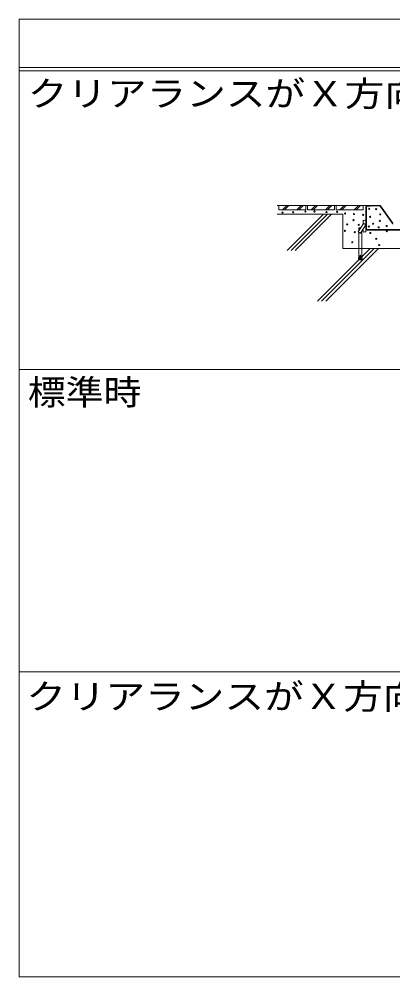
# Model space of a CAD drawing. Units: millimetres on the paper, with parts at other scales. Extents: x -259 to 271, y -195 to 192.
# Drawn here: x 96.8 to 140.2, y -75 to 36.3 of the extents above; entities that cross this region are included whole.
import ezdxf
from ezdxf.enums import TextEntityAlignment as Align

# ---------------------------------------------------------------- set-up
doc = ezdxf.new("R2010")
doc.units = ezdxf.units.MM
doc.linetypes.add('DASHED1', pattern=[1.8, 1.2, -0.6])
for name, color, linetype, lineweight in [('5-0_HASEN8', 6, 'Continuous', 5), ('5-1_HASEN9', 7, 'Continuous', 9), ('5-6_INTERIAD', 7, 'DASHED1', 9), ('F-5_F-5ﾚｲﾔ', 2, 'Continuous', 9)]:
    doc.layers.add(name, color=color, linetype=linetype, lineweight=lineweight)
doc.styles.add('ＭＳ ゴシック', font='')
doc.styles.get('ＭＳ ゴシック').set_extended_font_data('MS Gothic')

msp = doc.modelspace()

# ---------------------------------------------------------------- linework, layer by layer
at = {"layer": '5-0_HASEN8'}
for p, q in [((126.72, 14.692), (137.042, 14.692)), ((126.72, 13.692), (134.375, 13.692)), ((127.884, 9.463), (132.114, 13.692)), ((128.356, 9.463), (132.586, 13.692)), ((128.827, 9.463), (133.057, 13.692)), ((137.542, 9.692), (131.424, 3.574)), ((138.014, 9.692), (131.896, 3.574)), ((138.485, 9.692), (132.367, 3.574))]:
    msp.add_line(p, q, dxfattribs=at)
at = {"layer": '5-0_HASEN8', "color": 7, "lineweight": 9}
for p, q in [((126.909, 14.192), (126.909, 14.692)), ((127.844, 14.692), (127.344, 14.192)), ((128.08, 14.692), (127.58, 14.192)), ((129.519, 14.692), (129.019, 14.192)), ((129.755, 14.692), (129.255, 14.192)), ((130.242, 14.192), (130.242, 14.692)), ((131.177, 14.692), (130.677, 14.192)), ((131.413, 14.692), (130.913, 14.192)), ((132.852, 14.692), (132.352, 14.192)), ((133.088, 14.692), (132.588, 14.192)), ((133.575, 14.192), (133.575, 14.692)), ((134.511, 14.692), (134.011, 14.192)), ((134.746, 14.692), (134.246, 14.192)), ((136.186, 14.692), (135.686, 14.192)), ((136.421, 14.692), (135.921, 14.192))]:
    msp.add_line(p, q, dxfattribs=at)
for points in [[(126.909, 14.192), (130.042, 14.192), (130.042, 14.692)], [(130.242, 14.192), (133.375, 14.192), (133.375, 14.692)], [(133.575, 14.192), (136.709, 14.192), (136.709, 14.692)]]:
    msp.add_lwpolyline(points, dxfattribs=at)
at = {"layer": '5-0_HASEN8'}
msp.add_lwpolyline([(164.375, 9.692), (134.375, 9.692), (134.375, 13.692)], dxfattribs=at)
for centre in [(127.344, 13.86), (128.588, 13.896), (130.012, 13.979), (131.065, 13.979), (132.453, 13.92), (133.685, 13.955), (134.611, 13.746), (135.654, 13.685), (136.725, 13.603), (137.425, 14.297), (137.518, 13.359), (138.222, 14.251), (138.704, 13.654), (134.855, 12.494), (135.603, 12.978), (136.2, 12.444), (137.384, 12.24), (137.87, 12.57), (138.659, 12.899), (139.456, 12.306), (134.603, 11.738), (135.736, 11.58), (137.555, 11.484), (138.517, 12.146), (139.467, 11.695), (135.458, 10.413), (138.241, 10.805), (138.571, 10.083)]:
    msp.add_circle(centre, 0.0667, dxfattribs=at)
at = {"layer": '5-1_HASEN9', "color": 2}
for p, q in [((137.042, 14.642), (137.042, 14.692)), ((137.042, 14.692), (138.657, 14.692)), ((137.042, 14.642), (138.657, 14.642)), ((140.123, 12.585), (138.697, 14.621)), ((140.164, 12.614), (138.739, 14.65))]:
    msp.add_line(p, q, dxfattribs=at)
at = {"layer": '5-1_HASEN9'}
for p, q in [((137.042, 14.542), (137.042, 11.926)), ((137.092, 14.542), (137.092, 11.926)), ((137.142, 14.592), (137.542, 14.592)), ((137.542, 14.642), (137.542, 14.592)), ((143.559, 11.876), (137.142, 11.876)), ((137.142, 11.826), (143.559, 11.826))]:
    msp.add_line(p, q, dxfattribs=at)
for centre, radius, start, end in [((137.142, 14.542), 0.1, 90.00002, 180), ((137.142, 14.542), 0.05, 90.00002, 180), ((137.142, 11.926), 0.1, 180, 270), ((137.142, 11.926), 0.05, 180, 270)]:
    msp.add_arc(centre, radius, start, end, dxfattribs=at)
at = {"layer": '5-1_HASEN9', "color": 2}
for centre, radius, start, end in [((138.657, 14.592), 0.1, 35, 90.00003), ((138.657, 14.592), 0.05, 35, 90.00003), ((140.205, 12.642), 0.1, 215, 270)]:
    msp.add_arc(centre, radius, start, end, dxfattribs=at)
at = {"layer": '5-6_INTERIAD', "linetype": 'Continuous'}
for p, q in [((136.133, 11.629), (136.739, 12.606)), ((136.416, 11.453), (137.022, 12.431)), ((136.709, 12.943), (136.709, 12.558)), ((137.042, 12.944), (137.042, 11.611)), ((136.224, 12.052), (136.257, 12.085)), ((136.224, 12.052), (136.224, 11.775)), ((136.395, 12.052), (136.224, 12.052)), ((136.224, 11.537), (136.224, 9.692)), ((136.416, 12.085), (136.257, 12.085)), ((136.557, 11.68), (136.557, 9.692)), ((136.709, 11.925), (136.709, 11.61))]:
    msp.add_line(p, q, dxfattribs=at)
at = {"layer": '5-6_INTERIAD'}
for p, q in [((136.224, 9.692), (136.224, 8.925)), ((136.374, 8.919), (136.33, 8.421)), ((136.374, 8.919), (136.407, 8.919)), ((136.407, 8.919), (136.451, 8.421)), ((136.557, 9.692), (136.557, 8.925)), ((136.201, 8.666), (136.194, 8.591)), ((136.198, 8.566), (136.194, 8.591)), ((136.194, 8.591), (136.343, 8.578)), ((136.201, 8.666), (136.35, 8.653)), ((136.209, 8.766), (136.203, 8.691)), ((136.207, 8.666), (136.203, 8.691)), ((136.203, 8.691), (136.352, 8.678)), ((136.209, 8.766), (136.359, 8.753)), ((136.216, 8.765), (136.212, 8.791)), ((136.232, 8.414), (136.232, 8.4)), ((136.232, 8.414), (136.549, 8.414)), ((136.232, 8.4), (136.549, 8.4)), ((136.259, 8.427), (136.259, 8.414)), ((136.306, 8.38), (136.475, 8.38)), ((136.438, 8.564), (136.342, 8.564)), ((136.571, 8.766), (136.422, 8.753)), ((136.578, 8.691), (136.428, 8.678)), ((136.58, 8.666), (136.43, 8.653)), ((136.586, 8.591), (136.437, 8.578)), ((136.522, 8.427), (136.522, 8.414)), ((136.549, 8.414), (136.549, 8.4)), ((136.564, 8.765), (136.569, 8.791)), ((136.571, 8.766), (136.578, 8.691)), ((136.573, 8.666), (136.578, 8.691)), ((136.58, 8.666), (136.586, 8.591)), ((136.582, 8.566), (136.586, 8.591))]:
    msp.add_line(p, q, dxfattribs=at)
for points in [[(136.224, 8.925), (136.212, 8.791), (136.361, 8.777)], [(136.557, 8.925), (136.569, 8.791), (136.419, 8.777)], [(136.341, 8.553), (136.192, 8.567), (136.18, 8.434), (136.33, 8.421)], [(136.439, 8.553), (136.589, 8.567), (136.6, 8.434), (136.451, 8.421)]]:
    msp.add_lwpolyline(points, dxfattribs=at)
at = {"layer": '5-6_INTERIAD', "linetype": 'Continuous'}
for centre, radius, start, end in [((136.793, 12.839), 0.133, 51.51605, 128.85868), ((136.792, 13.047), 0.133, 231.51605, 308.86826), ((136.761, 12.483), 0.125, 16.38664, 100.00665), ((136.859, 12.642), 0.125, 196.38665, 280.00665), ((136.959, 12.84), 0.133, 51.50837, 128.86827), ((136.903, 12.396), 0.125, 16.386, 100.00665), ((136.253, 11.664), 0.125, 196.38664, 280.00665), ((136.296, 11.418), 0.125, 16.38664, 100.00665), ((136.394, 11.576), 0.125, 196.38664, 280.00665), ((136.792, 11.714), 0.133, 231.51605, 308.86749), ((136.959, 11.506), 0.133, 51.50837, 128.86826), ((136.959, 11.715), 0.133, 231.51605, 308.87909)]:
    msp.add_arc(centre, radius, start, end, dxfattribs=at)
at = {"layer": '5-6_INTERIAD'}
for start, end in [(250.16664, 259.59018), (280.40982, 289.83336)]:
    msp.add_arc((136.39, 8.839), 0.467, start, end, dxfattribs=at)
at = {"layer": 'F-5_F-5ﾚｲﾔ', "color": 7}
for p, q in [((96.769, 36.343), (270.769, 36.343)), ((96.769, 36.343), (96.769, -74.971)), ((96.769, 30.743), (270.769, 30.743)), ((96.769, 30.343), (270.769, 30.343)), ((96.769, -4.364), (270.769, -4.364)), ((96.769, -39.526), (270.769, -39.526)), ((96.769, -74.971), (270.769, -74.971))]:
    msp.add_line(p, q, dxfattribs=at)

# ---------------------------------------------------------------- texts
at = {"layer": 'F-5_F-5ﾚｲﾔ', "style": 'ＭＳ ゴシック'}
for s, width, p in [('クリアランスがＸ方向に600mm広がった時', 1.15, (97.769, 25.343)), ('標準時', 1.1, (97.769, -9.364)), ('クリアランスがＸ方向に600mm縮まった時', 1.15, (97.599, -44.731))]:
    msp.add_text(s, height=2.933, dxfattribs=dict(at, width=width)).set_placement(p, align=Align.BOTTOM_LEFT)

doc.saveas('drawing.dxf')
